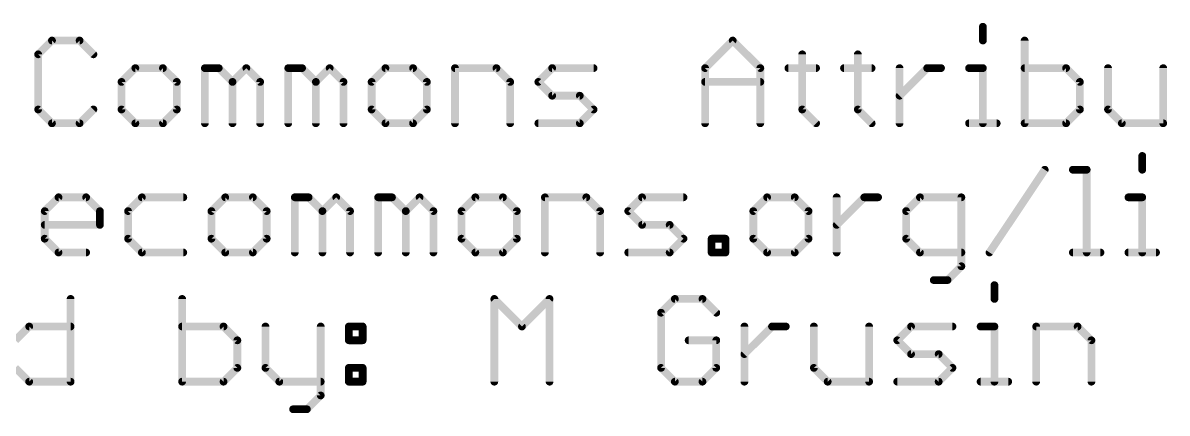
# Model space of a CAD drawing. Extents: x -43 to 64, y -12 to 35.
# Drawn here: x -0.29 to 22.18, y -11.97 to -4.3 of the extents above; entities that cross this region are included whole.
import ezdxf

# ---------------------------------------------------------------- set-up
doc = ezdxf.new("R2010")
doc.units = 0
doc.layers.add('51', color=53, linetype='CONTINUOUS')

msp = doc.modelspace()

# ---------------------------------------------------------------- linework, layer by layer
at = {"layer": '51', "const_width": 0.1524}
for points in [[(18.5607, -4.3756), (18.5607, -4.6468)], [(0.2791, -4.6468), (0.008, -4.918)], [(0.8215, -4.6468), (0.2791, -4.6468)], [(1.0926, -4.918), (0.8215, -4.6468)], [(13.1052, -5.1891), (13.6476, -4.6468)], [(13.6476, -4.6468), (14.1899, -5.1891)], [(19.381, -4.6468), (19.381, -6.2738)], [(0.008, -4.918), (0.008, -6.0026)], [(15.0136, -4.918), (15.0136, -6.0026)], [(16.105, -4.918), (16.105, -6.0026)], [(1.9163, -5.1891), (1.6451, -5.4603)], [(2.4586, -5.1891), (1.9163, -5.1891)], [(2.7298, -5.4603), (2.4586, -5.1891)], [(3.2823, -6.2738), (3.2823, -5.1891)], [(3.2823, -5.1891), (3.5535, -5.1891)], [(3.5535, -5.1891), (3.8246, -5.4603)], [(3.8246, -5.4603), (4.0958, -5.1891)], [(4.0958, -5.1891), (4.367, -5.4603)], [(4.9195, -6.2738), (4.9195, -5.1891)], [(4.9195, -5.1891), (5.1906, -5.1891)], [(5.1906, -5.1891), (5.4618, -5.4603)], [(5.4618, -5.4603), (5.7329, -5.1891)], [(5.7329, -5.1891), (6.0041, -5.4603)], [(6.8278, -5.1891), (6.5566, -5.4603)], [(7.3701, -5.1891), (6.8278, -5.1891)], [(7.6413, -5.4603), (7.3701, -5.1891)], [(8.1938, -6.2738), (8.1938, -5.1891)], [(8.1938, -5.1891), (9.0073, -5.1891)], [(9.0073, -5.1891), (9.2784, -5.4603)], [(9.8309, -5.4603), (10.1021, -5.1891)], [(10.1021, -5.1891), (10.9156, -5.1891)], [(13.1052, -6.2738), (13.1052, -5.1891)], [(14.1899, -5.1891), (14.1899, -6.2738)], [(14.7424, -5.1891), (15.2847, -5.1891)], [(15.8338, -5.1891), (16.3762, -5.1891)], [(16.9253, -6.2738), (16.9253, -5.1891)], [(16.9253, -5.7315), (17.4676, -5.1891)], [(17.4676, -5.1891), (17.7388, -5.1891)], [(18.2896, -5.1891), (18.5607, -5.1891)], [(18.5607, -5.1891), (18.5607, -6.2738)], [(20.1945, -5.1891), (19.381, -5.1891)], [(20.4657, -5.4603), (20.1945, -5.1891)], [(21.0182, -5.1891), (21.0182, -6.0026)], [(22.1028, -6.2738), (22.1028, -5.1891)], [(1.6451, -5.4603), (1.6451, -6.0026)], [(2.7298, -6.0026), (2.7298, -5.4603)], [(3.8246, -5.4603), (3.8246, -6.2738)], [(4.367, -5.4603), (4.367, -6.2738)], [(5.4618, -5.4603), (5.4618, -6.2738)], [(6.0041, -5.4603), (6.0041, -6.2738)], [(6.5566, -5.4603), (6.5566, -6.0026)], [(7.6413, -6.0026), (7.6413, -5.4603)], [(9.2784, -5.4603), (9.2784, -6.2738)], [(10.1021, -5.7315), (9.8309, -5.4603)], [(13.1052, -5.4603), (14.1899, -5.4603)], [(20.4657, -6.0026), (20.4657, -5.4603)], [(10.6444, -5.7315), (10.1021, -5.7315)], [(10.9156, -6.0026), (10.6444, -5.7315)], [(0.008, -6.0026), (0.2791, -6.2738)], [(0.8215, -6.2738), (1.0926, -6.0026)], [(1.6451, -6.0026), (1.9163, -6.2738)], [(2.4586, -6.2738), (2.7298, -6.0026)], [(6.5566, -6.0026), (6.8278, -6.2738)], [(7.3701, -6.2738), (7.6413, -6.0026)], [(10.6444, -6.2738), (10.9156, -6.0026)], [(15.0136, -6.0026), (15.2847, -6.2738)], [(16.105, -6.0026), (16.3762, -6.2738)], [(20.1945, -6.2738), (20.4657, -6.0026)], [(21.0182, -6.0026), (21.2893, -6.2738)], [(0.2791, -6.2738), (0.8215, -6.2738)], [(1.9163, -6.2738), (2.4586, -6.2738)], [(6.8278, -6.2738), (7.3701, -6.2738)], [(9.8309, -6.2738), (10.6444, -6.2738)], [(18.2896, -6.2738), (18.8319, -6.2738)], [(19.381, -6.2738), (20.1945, -6.2738)], [(21.2893, -6.2738), (22.1028, -6.2738)], [(21.6906, -6.9156), (21.6906, -7.1868)], [(18.6908, -8.8138), (19.7755, -7.1868)], [(20.328, -7.1868), (20.5991, -7.1868)], [(20.5991, -7.1868), (20.5991, -8.8138)], [(0.1364, -8.0003), (0.4076, -7.7291)], [(0.4076, -7.7291), (0.9499, -7.7291)], [(0.9499, -7.7291), (1.221, -8.0003)], [(2.0447, -7.7291), (1.7735, -8.0003)], [(2.8582, -7.7291), (2.0447, -7.7291)], [(3.6819, -7.7291), (3.4107, -8.0003)], [(4.2242, -7.7291), (3.6819, -7.7291)], [(4.4954, -8.0003), (4.2242, -7.7291)], [(5.0479, -8.8138), (5.0479, -7.7291)], [(5.0479, -7.7291), (5.319, -7.7291)], [(5.319, -7.7291), (5.5902, -8.0003)], [(5.5902, -8.0003), (5.8613, -7.7291)], [(5.8613, -7.7291), (6.1325, -8.0003)], [(6.685, -8.8138), (6.685, -7.7291)], [(6.685, -7.7291), (6.9562, -7.7291)], [(6.9562, -7.7291), (7.2273, -8.0003)], [(7.2273, -8.0003), (7.4985, -7.7291)], [(7.4985, -7.7291), (7.7697, -8.0003)], [(8.5933, -7.7291), (8.3222, -8.0003)], [(9.1357, -7.7291), (8.5933, -7.7291)], [(9.4068, -8.0003), (9.1357, -7.7291)], [(9.9593, -8.8138), (9.9593, -7.7291)], [(9.9593, -7.7291), (10.7728, -7.7291)], [(10.7728, -7.7291), (11.044, -8.0003)], [(11.5965, -8.0003), (11.8676, -7.7291)], [(11.8676, -7.7291), (12.6811, -7.7291)], [(14.3234, -7.7291), (14.0522, -8.0003)], [(14.8657, -7.7291), (14.3234, -7.7291)], [(15.1369, -8.0003), (14.8657, -7.7291)], [(15.6894, -8.8138), (15.6894, -7.7291)], [(15.6894, -8.2715), (16.2317, -7.7291)], [(16.2317, -7.7291), (16.5029, -7.7291)], [(17.3248, -7.7291), (17.0537, -8.0003)], [(18.1383, -7.7291), (17.3248, -7.7291)], [(18.1383, -9.085), (18.1383, -7.7291)], [(21.4194, -7.7291), (21.6906, -7.7291)], [(21.6906, -7.7291), (21.6906, -8.8138)], [(0.1364, -8.5426), (0.1364, -8.0003)], [(1.221, -8.0003), (1.221, -8.2715)], [(1.7735, -8.0003), (1.7735, -8.5426)], [(3.4107, -8.0003), (3.4107, -8.5426)], [(4.4954, -8.5426), (4.4954, -8.0003)], [(5.5902, -8.0003), (5.5902, -8.8138)], [(6.1325, -8.0003), (6.1325, -8.8138)], [(7.2273, -8.0003), (7.2273, -8.8138)], [(7.7697, -8.0003), (7.7697, -8.8138)], [(8.3222, -8.0003), (8.3222, -8.5426)], [(9.4068, -8.5426), (9.4068, -8.0003)], [(11.044, -8.0003), (11.044, -8.8138)], [(11.8676, -8.2715), (11.5965, -8.0003)], [(14.0522, -8.0003), (14.0522, -8.5426)], [(15.1369, -8.5426), (15.1369, -8.0003)], [(17.0537, -8.0003), (17.0537, -8.5426)], [(1.221, -8.2715), (0.1364, -8.2715)], [(12.41, -8.2715), (11.8676, -8.2715)], [(12.6811, -8.5426), (12.41, -8.2715)], [(0.4076, -8.8138), (0.1364, -8.5426)], [(1.7735, -8.5426), (2.0447, -8.8138)], [(3.4107, -8.5426), (3.6819, -8.8138)], [(4.2242, -8.8138), (4.4954, -8.5426)], [(8.3222, -8.5426), (8.5933, -8.8138)], [(9.1357, -8.8138), (9.4068, -8.5426)], [(12.41, -8.8138), (12.6811, -8.5426)], [(13.2336, -8.8138), (13.2336, -8.5426)], [(13.2336, -8.5426), (13.5048, -8.5426)], [(13.5048, -8.5426), (13.5048, -8.8138)], [(14.0522, -8.5426), (14.3234, -8.8138)], [(14.8657, -8.8138), (15.1369, -8.5426)], [(17.0537, -8.5426), (17.3248, -8.8138)], [(0.9499, -8.8138), (0.4076, -8.8138)], [(2.0447, -8.8138), (2.8582, -8.8138)], [(3.6819, -8.8138), (4.2242, -8.8138)], [(8.5933, -8.8138), (9.1357, -8.8138)], [(11.5965, -8.8138), (12.41, -8.8138)], [(13.5048, -8.8138), (13.2336, -8.8138)], [(14.3234, -8.8138), (14.8657, -8.8138)], [(17.3248, -8.8138), (18.1383, -8.8138)], [(20.328, -8.8138), (20.8703, -8.8138)], [(21.4194, -8.8138), (21.9617, -8.8138)], [(17.8672, -9.3561), (18.1383, -9.085)], [(17.596, -9.3561), (17.8672, -9.3561)], [(18.7874, -9.4556), (18.7874, -9.7268)], [(0.6452, -9.7268), (0.6452, -11.3538)], [(2.8349, -9.7268), (2.8349, -11.3538)], [(8.9662, -11.3538), (8.9662, -9.7268)], [(8.9662, -9.7268), (9.5085, -10.2691)], [(9.5085, -10.2691), (10.0509, -9.7268)], [(10.0509, -9.7268), (10.0509, -11.3538)], [(12.5117, -9.7268), (12.2405, -9.998)], [(13.054, -9.7268), (12.5117, -9.7268)], [(13.3252, -9.998), (13.054, -9.7268)], [(12.2405, -9.998), (12.2405, -11.0826)], [(-0.4394, -10.5403), (-0.1683, -10.2691)], [(-0.1683, -10.2691), (0.6452, -10.2691)], [(3.6484, -10.2691), (2.8349, -10.2691)], [(3.9195, -10.5403), (3.6484, -10.2691)], [(4.472, -10.2691), (4.472, -11.0826)], [(5.5567, -10.2691), (5.5567, -11.625)], [(6.1092, -10.2691), (6.3804, -10.2691)], [(6.1092, -10.5403), (6.1092, -10.2691)], [(6.3804, -10.2691), (6.3804, -10.5403)], [(13.8777, -11.3538), (13.8777, -10.2691)], [(13.8777, -10.8115), (14.42, -10.2691)], [(14.42, -10.2691), (14.6912, -10.2691)], [(15.242, -10.2691), (15.242, -11.0826)], [(16.3266, -11.3538), (16.3266, -10.2691)], [(16.8791, -10.5403), (17.1503, -10.2691)], [(17.1503, -10.2691), (17.9638, -10.2691)], [(18.5163, -10.2691), (18.7874, -10.2691)], [(18.7874, -10.2691), (18.7874, -11.3538)], [(19.6077, -11.3538), (19.6077, -10.2691)], [(19.6077, -10.2691), (20.4212, -10.2691)], [(20.4212, -10.2691), (20.6924, -10.5403)], [(3.9195, -11.0826), (3.9195, -10.5403)], [(6.3804, -10.5403), (6.1092, -10.5403)], [(13.3252, -10.5403), (12.7828, -10.5403)], [(13.3252, -11.0826), (13.3252, -10.5403)], [(17.1503, -10.8115), (16.8791, -10.5403)], [(20.6924, -10.5403), (20.6924, -11.3538)], [(17.6926, -10.8115), (17.1503, -10.8115)], [(17.9638, -11.0826), (17.6926, -10.8115)], [(-0.1683, -11.3538), (-0.4394, -11.0826)], [(3.6484, -11.3538), (3.9195, -11.0826)], [(4.472, -11.0826), (4.7432, -11.3538)], [(6.1092, -11.0826), (6.3804, -11.0826)], [(6.1092, -11.3538), (6.1092, -11.0826)], [(6.3804, -11.0826), (6.3804, -11.3538)], [(12.2405, -11.0826), (12.5117, -11.3538)], [(13.054, -11.3538), (13.3252, -11.0826)], [(15.242, -11.0826), (15.5131, -11.3538)], [(17.6926, -11.3538), (17.9638, -11.0826)], [(0.6452, -11.3538), (-0.1683, -11.3538)], [(2.8349, -11.3538), (3.6484, -11.3538)], [(4.7432, -11.3538), (5.5567, -11.3538)], [(6.3804, -11.3538), (6.1092, -11.3538)], [(12.5117, -11.3538), (13.054, -11.3538)], [(15.5131, -11.3538), (16.3266, -11.3538)], [(16.8791, -11.3538), (17.6926, -11.3538)], [(18.5163, -11.3538), (19.0586, -11.3538)], [(5.5567, -11.625), (5.2855, -11.8961)], [(5.2855, -11.8961), (5.0144, -11.8961)]]:
    msp.add_lwpolyline(points, dxfattribs=at)
at = {"layer": '51', "const_width": 0.0762}
for points in [[(18.5988, -4.3756, 1), (18.5226, -4.3756)], [(0.2791, -4.6087, 1), (0.2791, -4.6849)], [(0.3061, -4.6738, 1), (0.2522, -4.6199)], [(0.8484, -4.6199, 1), (0.7945, -4.6738)], [(0.8215, -4.6849, 1), (0.8215, -4.6087)], [(13.6745, -4.6199, 1), (13.6206, -4.6738)], [(13.6745, -4.6738, 1), (13.6206, -4.6199)], [(18.5226, -4.6468, 1), (18.5988, -4.6468)], [(19.4191, -4.6468, 1), (19.3429, -4.6468)], [(-0.019, -4.891, 1), (0.0349, -4.9449)], [(0.0461, -4.918, 1), (-0.0301, -4.918)], [(1.0657, -4.9449, 1), (1.1196, -4.891)], [(15.0517, -4.918, 1), (14.9755, -4.918)], [(16.1431, -4.918, 1), (16.0669, -4.918)], [(1.9163, -5.151, 1), (1.9163, -5.2272)], [(1.9432, -5.2161, 1), (1.8894, -5.1622)], [(2.4856, -5.1622, 1), (2.4317, -5.2161)], [(2.4586, -5.2272, 1), (2.4586, -5.151)], [(3.3204, -5.1891, 1), (3.2442, -5.1891)], [(3.2823, -5.151, 1), (3.2823, -5.2272)], [(3.5804, -5.1622, 1), (3.5265, -5.2161)], [(3.5535, -5.2272, 1), (3.5535, -5.151)], [(4.1227, -5.1622, 1), (4.0688, -5.2161)], [(4.1227, -5.2161, 1), (4.0688, -5.1622)], [(4.9576, -5.1891, 1), (4.8814, -5.1891)], [(4.9195, -5.151, 1), (4.9195, -5.2272)], [(5.2176, -5.1622, 1), (5.1637, -5.2161)], [(5.1906, -5.2272, 1), (5.1906, -5.151)], [(5.7599, -5.1622, 1), (5.706, -5.2161)], [(5.7599, -5.2161, 1), (5.706, -5.1622)], [(6.8278, -5.151, 1), (6.8278, -5.2272)], [(6.8547, -5.2161, 1), (6.8008, -5.1622)], [(7.397, -5.1622, 1), (7.3432, -5.2161)], [(7.3701, -5.2272, 1), (7.3701, -5.151)], [(8.2319, -5.1891, 1), (8.1557, -5.1891)], [(8.1938, -5.151, 1), (8.1938, -5.2272)], [(9.0342, -5.1622, 1), (8.9803, -5.2161)], [(9.0073, -5.2272, 1), (9.0073, -5.151)], [(10.1021, -5.151, 1), (10.1021, -5.2272)], [(10.129, -5.2161, 1), (10.0751, -5.1622)], [(10.9156, -5.2272, 1), (10.9156, -5.151)], [(13.1433, -5.1891, 1), (13.0671, -5.1891)], [(13.0783, -5.1622, 1), (13.1322, -5.2161)], [(14.228, -5.1891, 1), (14.1518, -5.1891)], [(14.1629, -5.2161, 1), (14.2168, -5.1622)], [(14.7424, -5.151, 1), (14.7424, -5.2272)], [(15.2847, -5.2272, 1), (15.2847, -5.151)], [(15.8338, -5.151, 1), (15.8338, -5.2272)], [(16.3762, -5.2272, 1), (16.3762, -5.151)], [(16.9634, -5.1891, 1), (16.8872, -5.1891)], [(17.4676, -5.151, 1), (17.4676, -5.2272)], [(17.4945, -5.2161, 1), (17.4406, -5.1622)], [(17.7388, -5.2272, 1), (17.7388, -5.151)], [(18.2896, -5.151, 1), (18.2896, -5.2272)], [(18.5988, -5.1891, 1), (18.5226, -5.1891)], [(18.5607, -5.2272, 1), (18.5607, -5.151)], [(19.381, -5.151, 1), (19.381, -5.2272)], [(20.2214, -5.1622, 1), (20.1675, -5.2161)], [(20.1945, -5.2272, 1), (20.1945, -5.151)], [(21.0563, -5.1891, 1), (20.9801, -5.1891)], [(22.1409, -5.1891, 1), (22.0647, -5.1891)], [(1.6832, -5.4603, 1), (1.607, -5.4603)], [(2.7679, -5.4603, 1), (2.6917, -5.4603)], [(3.8627, -5.4603, 1), (3.7865, -5.4603)], [(4.4051, -5.4603, 1), (4.3289, -5.4603)], [(5.4999, -5.4603, 1), (5.4237, -5.4603)], [(6.0422, -5.4603, 1), (5.966, -5.4603)], [(6.5947, -5.4603, 1), (6.5185, -5.4603)], [(7.6794, -5.4603, 1), (7.6032, -5.4603)], [(9.3165, -5.4603, 1), (9.2403, -5.4603)], [(9.8579, -5.4334, 1), (9.804, -5.4872)], [(13.1052, -5.4222, 1), (13.1052, -5.4984)], [(14.1899, -5.4984, 1), (14.1899, -5.4222)], [(20.5038, -5.4603, 1), (20.4276, -5.4603)], [(1.6182, -5.4334, 1), (1.6721, -5.4872)], [(2.7029, -5.4872, 1), (2.7567, -5.4334)], [(3.7977, -5.4334, 1), (3.8516, -5.4872)], [(3.7977, -5.4872, 1), (3.8516, -5.4334)], [(4.34, -5.4872, 1), (4.3939, -5.4334)], [(5.4348, -5.4334, 1), (5.4887, -5.4872)], [(5.4348, -5.4872, 1), (5.4887, -5.4334)], [(5.9772, -5.4872, 1), (6.0311, -5.4334)], [(6.5297, -5.4334, 1), (6.5835, -5.4872)], [(7.6143, -5.4872, 1), (7.6682, -5.4334)], [(9.2515, -5.4872, 1), (9.3054, -5.4334)], [(9.804, -5.4334, 1), (9.8579, -5.4872)], [(20.4387, -5.4872, 1), (20.4926, -5.4334)], [(10.1021, -5.6934, 1), (10.1021, -5.7696)], [(10.0751, -5.7584, 1), (10.129, -5.7045)], [(10.6714, -5.7045, 1), (10.6175, -5.7584)], [(10.6444, -5.7696, 1), (10.6444, -5.6934)], [(16.8983, -5.7045, 1), (16.9522, -5.7584)], [(0.0349, -5.9757, 1), (-0.019, -6.0296)], [(-0.0301, -6.0026, 1), (0.0461, -6.0026)], [(1.1196, -6.0296, 1), (1.0657, -5.9757)], [(1.6721, -5.9757, 1), (1.6182, -6.0296)], [(1.607, -6.0026, 1), (1.6832, -6.0026)], [(2.6917, -6.0026, 1), (2.7679, -6.0026)], [(2.7567, -6.0296, 1), (2.7029, -5.9757)], [(6.5835, -5.9757, 1), (6.5297, -6.0296)], [(6.5185, -6.0026, 1), (6.5947, -6.0026)], [(7.6032, -6.0026, 1), (7.6794, -6.0026)], [(7.6682, -6.0296, 1), (7.6143, -5.9757)], [(10.9425, -6.0296, 1), (10.8886, -5.9757)], [(10.8886, -6.0296, 1), (10.9425, -5.9757)], [(15.0405, -5.9757, 1), (14.9866, -6.0296)], [(14.9755, -6.0026, 1), (15.0517, -6.0026)], [(16.1319, -5.9757, 1), (16.078, -6.0296)], [(16.0669, -6.0026, 1), (16.1431, -6.0026)], [(20.4276, -6.0026, 1), (20.5038, -6.0026)], [(20.4926, -6.0296, 1), (20.4387, -5.9757)], [(21.0451, -5.9757, 1), (20.9912, -6.0296)], [(20.9801, -6.0026, 1), (21.0563, -6.0026)], [(0.2791, -6.2357, 1), (0.2791, -6.3119)], [(0.2522, -6.3007, 1), (0.3061, -6.2469)], [(0.7945, -6.2469, 1), (0.8484, -6.3007)], [(0.8215, -6.3119, 1), (0.8215, -6.2357)], [(1.9163, -6.2357, 1), (1.9163, -6.3119)], [(1.8894, -6.3007, 1), (1.9432, -6.2469)], [(2.4317, -6.2469, 1), (2.4856, -6.3007)], [(2.4586, -6.3119, 1), (2.4586, -6.2357)], [(3.2442, -6.2738, 1), (3.3204, -6.2738)], [(3.7865, -6.2738, 1), (3.8627, -6.2738)], [(4.3289, -6.2738, 1), (4.4051, -6.2738)], [(4.8814, -6.2738, 1), (4.9576, -6.2738)], [(5.4237, -6.2738, 1), (5.4999, -6.2738)], [(5.966, -6.2738, 1), (6.0422, -6.2738)], [(6.8278, -6.2357, 1), (6.8278, -6.3119)], [(6.8008, -6.3007, 1), (6.8547, -6.2469)], [(7.3432, -6.2469, 1), (7.397, -6.3007)], [(7.3701, -6.3119, 1), (7.3701, -6.2357)], [(8.1557, -6.2738, 1), (8.2319, -6.2738)], [(9.2403, -6.2738, 1), (9.3165, -6.2738)], [(9.8309, -6.2357, 1), (9.8309, -6.3119)], [(10.6175, -6.2469, 1), (10.6714, -6.3007)], [(10.6444, -6.3119, 1), (10.6444, -6.2357)], [(13.0671, -6.2738, 1), (13.1433, -6.2738)], [(14.1518, -6.2738, 1), (14.228, -6.2738)], [(15.2578, -6.3007, 1), (15.3117, -6.2469)], [(16.3492, -6.3007, 1), (16.4031, -6.2469)], [(16.8872, -6.2738, 1), (16.9634, -6.2738)], [(18.2896, -6.2357, 1), (18.2896, -6.3119)], [(18.5226, -6.2738, 1), (18.5988, -6.2738)], [(18.8319, -6.3119, 1), (18.8319, -6.2357)], [(19.381, -6.2357, 1), (19.381, -6.3119)], [(19.3429, -6.2738, 1), (19.4191, -6.2738)], [(20.1676, -6.2469, 1), (20.2214, -6.3007)], [(20.1945, -6.3119, 1), (20.1945, -6.2357)], [(21.2893, -6.2357, 1), (21.2893, -6.3119)], [(21.2624, -6.3007, 1), (21.3163, -6.2469)], [(22.0647, -6.2738, 1), (22.1409, -6.2738)], [(22.1028, -6.3119, 1), (22.1028, -6.2357)], [(21.7287, -6.9156, 1), (21.6525, -6.9156)], [(19.8072, -7.2079, 1), (19.7438, -7.1657)], [(20.328, -7.1487, 1), (20.328, -7.2249)], [(20.6372, -7.1868, 1), (20.561, -7.1868)], [(20.5991, -7.2249, 1), (20.5991, -7.1487)], [(21.6525, -7.1868, 1), (21.7287, -7.1868)], [(0.4076, -7.691, 1), (0.4076, -7.7672)], [(0.4345, -7.7561, 1), (0.3806, -7.7022)], [(0.9768, -7.7022, 1), (0.9229, -7.7561)], [(0.9499, -7.7672, 1), (0.9499, -7.691)], [(2.0447, -7.691, 1), (2.0447, -7.7672)], [(2.0716, -7.7561, 1), (2.0178, -7.7022)], [(2.8582, -7.7672, 1), (2.8582, -7.691)], [(3.6819, -7.691, 1), (3.6819, -7.7672)], [(3.7088, -7.7561, 1), (3.6549, -7.7022)], [(4.2511, -7.7022, 1), (4.1973, -7.7561)], [(4.2242, -7.7672, 1), (4.2242, -7.691)], [(5.086, -7.7291, 1), (5.0098, -7.7291)], [(5.0479, -7.691, 1), (5.0479, -7.7672)], [(5.346, -7.7022, 1), (5.2921, -7.7561)], [(5.319, -7.7672, 1), (5.319, -7.691)], [(5.8883, -7.7022, 1), (5.8344, -7.7561)], [(5.8883, -7.7561, 1), (5.8344, -7.7022)], [(6.7231, -7.7291, 1), (6.6469, -7.7291)], [(6.685, -7.691, 1), (6.685, -7.7672)], [(6.9831, -7.7022, 1), (6.9292, -7.7561)], [(6.9562, -7.7672, 1), (6.9562, -7.691)], [(7.5254, -7.7022, 1), (7.4716, -7.7561)], [(7.5254, -7.7561, 1), (7.4716, -7.7022)], [(8.5933, -7.691, 1), (8.5933, -7.7672)], [(8.6203, -7.7561, 1), (8.5664, -7.7022)], [(9.1626, -7.7022, 1), (9.1087, -7.7561)], [(9.1357, -7.7672, 1), (9.1357, -7.691)], [(9.9974, -7.7291, 1), (9.9212, -7.7291)], [(9.9593, -7.691, 1), (9.9593, -7.7672)], [(10.7998, -7.7022, 1), (10.7459, -7.7561)], [(10.7728, -7.7672, 1), (10.7728, -7.691)], [(11.8676, -7.691, 1), (11.8676, -7.7672)], [(11.8946, -7.7561, 1), (11.8407, -7.7022)], [(12.6811, -7.7672, 1), (12.6811, -7.691)], [(14.3234, -7.691, 1), (14.3234, -7.7672)], [(14.3503, -7.7561, 1), (14.2964, -7.7022)], [(14.8927, -7.7022, 1), (14.8388, -7.7561)], [(14.8657, -7.7672, 1), (14.8657, -7.691)], [(15.7275, -7.7291, 1), (15.6513, -7.7291)], [(16.2317, -7.691, 1), (16.2317, -7.7672)], [(16.2586, -7.7561, 1), (16.2048, -7.7022)], [(16.5029, -7.7672, 1), (16.5029, -7.691)], [(17.3248, -7.691, 1), (17.3248, -7.7672)], [(17.3518, -7.7561, 1), (17.2979, -7.7022)], [(18.1764, -7.7291, 1), (18.1002, -7.7291)], [(18.1383, -7.7672, 1), (18.1383, -7.691)], [(21.4194, -7.691, 1), (21.4194, -7.7672)], [(21.7287, -7.7291, 1), (21.6525, -7.7291)], [(21.6906, -7.7672, 1), (21.6906, -7.691)], [(0.1745, -8.0003, 1), (0.0983, -8.0003)], [(0.1094, -7.9734, 1), (0.1633, -8.0272)], [(1.2591, -8.0003, 1), (1.1829, -8.0003)], [(1.1941, -8.0272, 1), (1.248, -7.9734)], [(1.8116, -8.0003, 1), (1.7354, -8.0003)], [(1.7466, -7.9734, 1), (1.8005, -8.0272)], [(3.4488, -8.0003, 1), (3.3726, -8.0003)], [(3.3838, -7.9734, 1), (3.4376, -8.0272)], [(4.5335, -8.0003, 1), (4.4573, -8.0003)], [(4.4684, -8.0272, 1), (4.5223, -7.9734)], [(5.6283, -8.0003, 1), (5.5521, -8.0003)], [(5.5632, -7.9734, 1), (5.6171, -8.0272)], [(5.5632, -8.0272, 1), (5.6171, -7.9734)], [(6.1706, -8.0003, 1), (6.0944, -8.0003)], [(6.1056, -8.0272, 1), (6.1595, -7.9734)], [(7.2654, -8.0003, 1), (7.1892, -8.0003)], [(7.2004, -7.9734, 1), (7.2543, -8.0272)], [(7.2004, -8.0272, 1), (7.2543, -7.9734)], [(7.8078, -8.0003, 1), (7.7316, -8.0003)], [(7.7427, -8.0272, 1), (7.7966, -7.9734)], [(8.3603, -8.0003, 1), (8.2841, -8.0003)], [(8.2952, -7.9734, 1), (8.3491, -8.0272)], [(9.4449, -8.0003, 1), (9.3687, -8.0003)], [(9.3799, -8.0272, 1), (9.4338, -7.9734)], [(11.0821, -8.0003, 1), (11.0059, -8.0003)], [(11.017, -8.0272, 1), (11.0709, -7.9734)], [(11.6234, -7.9734, 1), (11.5695, -8.0272)], [(11.5695, -7.9734, 1), (11.6234, -8.0272)], [(14.0903, -8.0003, 1), (14.0141, -8.0003)], [(14.0253, -7.9734, 1), (14.0792, -8.0272)], [(15.175, -8.0003, 1), (15.0988, -8.0003)], [(15.1099, -8.0272, 1), (15.1638, -7.9734)], [(17.0918, -8.0003, 1), (17.0156, -8.0003)], [(17.0267, -7.9734, 1), (17.0806, -8.0272)], [(0.1364, -8.2334, 1), (0.1364, -8.3096)], [(1.1829, -8.2715, 1), (1.2591, -8.2715)], [(1.221, -8.3096, 1), (1.221, -8.2334)], [(11.8676, -8.2334, 1), (11.8676, -8.3096)], [(11.8407, -8.2984, 1), (11.8946, -8.2445)], [(12.4369, -8.2445, 1), (12.383, -8.2984)], [(12.41, -8.3096, 1), (12.41, -8.2334)], [(15.6624, -8.2445, 1), (15.7163, -8.2984)], [(0.1633, -8.5157, 1), (0.1094, -8.5696)], [(0.0983, -8.5426, 1), (0.1745, -8.5426)], [(1.8005, -8.5157, 1), (1.7466, -8.5696)], [(1.7354, -8.5426, 1), (1.8116, -8.5426)], [(3.4376, -8.5157, 1), (3.3838, -8.5696)], [(3.3726, -8.5426, 1), (3.4488, -8.5426)], [(4.4573, -8.5426, 1), (4.5335, -8.5426)], [(4.5223, -8.5696, 1), (4.4684, -8.5157)], [(8.3491, -8.5157, 1), (8.2952, -8.5696)], [(8.2841, -8.5426, 1), (8.3603, -8.5426)], [(9.3687, -8.5426, 1), (9.4449, -8.5426)], [(9.4338, -8.5696, 1), (9.3799, -8.5157)], [(12.7081, -8.5696, 1), (12.6542, -8.5157)], [(12.6542, -8.5696, 1), (12.7081, -8.5157)], [(13.2717, -8.5426, 1), (13.1955, -8.5426)], [(13.2336, -8.5045, 1), (13.2336, -8.5807)], [(13.5429, -8.5426, 1), (13.4667, -8.5426)], [(13.5048, -8.5807, 1), (13.5048, -8.5045)], [(14.0792, -8.5157, 1), (14.0253, -8.5696)], [(14.0141, -8.5426, 1), (14.0903, -8.5426)], [(15.0988, -8.5426, 1), (15.175, -8.5426)], [(15.1638, -8.5696, 1), (15.1099, -8.5157)], [(17.0806, -8.5157, 1), (17.0267, -8.5696)], [(17.0156, -8.5426, 1), (17.0918, -8.5426)], [(0.4076, -8.7757, 1), (0.4076, -8.8519)], [(0.3806, -8.8407, 1), (0.4345, -8.7869)], [(0.9499, -8.8519, 1), (0.9499, -8.7757)], [(2.0447, -8.7757, 1), (2.0447, -8.8519)], [(2.0178, -8.8407, 1), (2.0716, -8.7869)], [(2.8582, -8.8519, 1), (2.8582, -8.7757)], [(3.6819, -8.7757, 1), (3.6819, -8.8519)], [(3.6549, -8.8407, 1), (3.7088, -8.7869)], [(4.1973, -8.7869, 1), (4.2511, -8.8407)], [(4.2242, -8.8519, 1), (4.2242, -8.7757)], [(8.5933, -8.7757, 1), (8.5933, -8.8519)], [(8.5664, -8.8407, 1), (8.6203, -8.7869)], [(9.1087, -8.7869, 1), (9.1626, -8.8407)], [(9.1357, -8.8519, 1), (9.1357, -8.7757)], [(11.5965, -8.7757, 1), (11.5965, -8.8519)], [(12.383, -8.7869, 1), (12.4369, -8.8407)], [(12.41, -8.8519, 1), (12.41, -8.7757)], [(13.2336, -8.7757, 1), (13.2336, -8.8519)], [(13.5048, -8.8519, 1), (13.5048, -8.7757)], [(14.3234, -8.7757, 1), (14.3234, -8.8519)], [(14.2964, -8.8407, 1), (14.3503, -8.7869)], [(14.8388, -8.7869, 1), (14.8926, -8.8407)], [(14.8657, -8.8519, 1), (14.8657, -8.7757)], [(17.3248, -8.7757, 1), (17.3248, -8.8519)], [(17.2979, -8.8407, 1), (17.3518, -8.7869)], [(18.1383, -8.8519, 1), (18.1383, -8.7757)], [(18.6591, -8.7927, 1), (18.7225, -8.8349)], [(20.328, -8.7757, 1), (20.328, -8.8519)], [(20.8703, -8.8519, 1), (20.8703, -8.7757)], [(21.4194, -8.7757, 1), (21.4194, -8.8519)], [(21.9617, -8.8519, 1), (21.9617, -8.7757)], [(5.0098, -8.8138, 1), (5.086, -8.8138)], [(5.5521, -8.8138, 1), (5.6283, -8.8138)], [(6.0944, -8.8138, 1), (6.1706, -8.8138)], [(6.6469, -8.8138, 1), (6.7231, -8.8138)], [(7.1892, -8.8138, 1), (7.2654, -8.8138)], [(7.7316, -8.8138, 1), (7.8078, -8.8138)], [(9.9212, -8.8138, 1), (9.9974, -8.8138)], [(11.0059, -8.8138, 1), (11.0821, -8.8138)], [(13.1955, -8.8138, 1), (13.2717, -8.8138)], [(13.4667, -8.8138, 1), (13.5429, -8.8138)], [(15.6513, -8.8138, 1), (15.7275, -8.8138)], [(20.561, -8.8138, 1), (20.6372, -8.8138)], [(21.6525, -8.8138, 1), (21.7287, -8.8138)], [(18.1002, -9.085, 1), (18.1764, -9.085)], [(18.1653, -9.1119, 1), (18.1114, -9.058)], [(17.596, -9.318, 1), (17.596, -9.3942)], [(17.8402, -9.3292, 1), (17.8941, -9.3831)], [(17.8672, -9.3942, 1), (17.8672, -9.318)], [(18.8255, -9.4556, 1), (18.7493, -9.4556)], [(0.6833, -9.7268, 1), (0.6071, -9.7268)], [(2.873, -9.7268, 1), (2.7968, -9.7268)], [(9.0043, -9.7268, 1), (8.9281, -9.7268)], [(8.9931, -9.6999, 1), (8.9393, -9.7538)], [(10.089, -9.7268, 1), (10.0128, -9.7268)], [(10.0778, -9.7538, 1), (10.0239, -9.6999)], [(12.5117, -9.6887, 1), (12.5117, -9.7649)], [(12.5386, -9.7538, 1), (12.4847, -9.6999)], [(13.0809, -9.6999, 1), (13.0271, -9.7538)], [(13.054, -9.7649, 1), (13.054, -9.6887)], [(18.7493, -9.7268, 1), (18.8255, -9.7268)], [(12.2786, -9.998, 1), (12.2024, -9.998)], [(12.2136, -9.971, 1), (12.2675, -10.0249)], [(13.2982, -10.0249, 1), (13.3521, -9.971)], [(-0.1683, -10.231, 1), (-0.1683, -10.3072)], [(-0.1413, -10.2961, 1), (-0.1952, -10.2422)], [(0.6452, -10.3072, 1), (0.6452, -10.231)], [(2.8349, -10.231, 1), (2.8349, -10.3072)], [(3.6753, -10.2422, 1), (3.6214, -10.2961)], [(3.6484, -10.3072, 1), (3.6484, -10.231)], [(4.5101, -10.2691, 1), (4.4339, -10.2691)], [(5.5948, -10.2691, 1), (5.5186, -10.2691)], [(6.1092, -10.231, 1), (6.1092, -10.3072)], [(6.1473, -10.2691, 1), (6.0711, -10.2691)], [(6.4185, -10.2691, 1), (6.3423, -10.2691)], [(6.3804, -10.3072, 1), (6.3804, -10.231)], [(9.4816, -10.2422, 1), (9.5355, -10.2961)], [(9.4816, -10.2961, 1), (9.5355, -10.2422)], [(13.9158, -10.2691, 1), (13.8396, -10.2691)], [(14.42, -10.231, 1), (14.42, -10.3072)], [(14.4469, -10.2961, 1), (14.3931, -10.2422)], [(14.6912, -10.3072, 1), (14.6912, -10.231)], [(15.2801, -10.2691, 1), (15.2039, -10.2691)], [(16.3647, -10.2691, 1), (16.2885, -10.2691)], [(17.1503, -10.231, 1), (17.1503, -10.3072)], [(17.1772, -10.2961, 1), (17.1233, -10.2422)], [(17.9638, -10.3072, 1), (17.9638, -10.231)], [(18.5163, -10.231, 1), (18.5163, -10.3072)], [(18.8255, -10.2691, 1), (18.7493, -10.2691)], [(18.7874, -10.3072, 1), (18.7874, -10.231)], [(19.6458, -10.2691, 1), (19.5696, -10.2691)], [(19.6077, -10.231, 1), (19.6077, -10.3072)], [(20.4482, -10.2422, 1), (20.3943, -10.2961)], [(20.4212, -10.3072, 1), (20.4212, -10.231)], [(3.9576, -10.5403, 1), (3.8814, -10.5403)], [(3.8926, -10.5672, 1), (3.9465, -10.5134)], [(6.1092, -10.5022, 1), (6.1092, -10.5784)], [(6.0711, -10.5403, 1), (6.1473, -10.5403)], [(6.3423, -10.5403, 1), (6.4185, -10.5403)], [(6.3804, -10.5784, 1), (6.3804, -10.5022)], [(12.7828, -10.5022, 1), (12.7828, -10.5784)], [(13.3633, -10.5403, 1), (13.2871, -10.5403)], [(13.3252, -10.5784, 1), (13.3252, -10.5022)], [(16.9061, -10.5134, 1), (16.8522, -10.5672)], [(16.8522, -10.5134, 1), (16.9061, -10.5672)], [(20.7305, -10.5403, 1), (20.6543, -10.5403)], [(20.6654, -10.5672, 1), (20.7193, -10.5134)], [(13.8507, -10.7845, 1), (13.9046, -10.8384)], [(17.1503, -10.7734, 1), (17.1503, -10.8496)], [(17.1233, -10.8384, 1), (17.1772, -10.7845)], [(17.7196, -10.7845, 1), (17.6657, -10.8384)], [(17.6926, -10.8496, 1), (17.6926, -10.7734)], [(3.9465, -11.1096, 1), (3.8926, -11.0557)], [(4.499, -11.0557, 1), (4.4451, -11.1096)], [(6.1092, -11.0445, 1), (6.1092, -11.1207)], [(6.1473, -11.0826, 1), (6.0711, -11.0826)], [(6.4185, -11.0826, 1), (6.3423, -11.0826)], [(6.3804, -11.1207, 1), (6.3804, -11.0445)], [(12.2675, -11.0557, 1), (12.2136, -11.1096)], [(13.3521, -11.1096, 1), (13.2982, -11.0557)], [(15.2689, -11.0557, 1), (15.215, -11.1096)], [(17.9907, -11.1096, 1), (17.9368, -11.0557)], [(3.8814, -11.0826, 1), (3.9576, -11.0826)], [(4.4339, -11.0826, 1), (4.5101, -11.0826)], [(12.2024, -11.0826, 1), (12.2786, -11.0826)], [(13.2871, -11.0826, 1), (13.3633, -11.0826)], [(15.2039, -11.0826, 1), (15.2801, -11.0826)], [(17.9368, -11.1096, 1), (17.9907, -11.0557)], [(-0.1683, -11.3157, 1), (-0.1683, -11.3919)], [(-0.1952, -11.3807, 1), (-0.1413, -11.3269)], [(0.6071, -11.3538, 1), (0.6833, -11.3538)], [(0.6452, -11.3919, 1), (0.6452, -11.3157)], [(2.8349, -11.3157, 1), (2.8349, -11.3919)], [(2.7968, -11.3538, 1), (2.873, -11.3538)], [(3.6214, -11.3269, 1), (3.6753, -11.3807)], [(3.6484, -11.3919, 1), (3.6484, -11.3157)], [(4.7432, -11.3157, 1), (4.7432, -11.3919)], [(4.7163, -11.3807, 1), (4.7701, -11.3269)], [(5.5567, -11.3919, 1), (5.5567, -11.3157)], [(6.1092, -11.3157, 1), (6.1092, -11.3919)], [(6.0711, -11.3538, 1), (6.1473, -11.3538)], [(6.3423, -11.3538, 1), (6.4185, -11.3538)], [(6.3804, -11.3919, 1), (6.3804, -11.3157)], [(8.9281, -11.3538, 1), (9.0043, -11.3538)], [(10.0128, -11.3538, 1), (10.089, -11.3538)], [(12.5117, -11.3157, 1), (12.5117, -11.3919)], [(12.4847, -11.3807, 1), (12.5386, -11.3269)], [(13.0271, -11.3269, 1), (13.0809, -11.3807)], [(13.054, -11.3919, 1), (13.054, -11.3157)], [(13.8396, -11.3538, 1), (13.9158, -11.3538)], [(15.5131, -11.3157, 1), (15.5131, -11.3919)], [(15.4862, -11.3807, 1), (15.5401, -11.3269)], [(16.2885, -11.3538, 1), (16.3647, -11.3538)], [(16.3266, -11.3919, 1), (16.3266, -11.3157)], [(16.8791, -11.3157, 1), (16.8791, -11.3919)], [(17.6657, -11.3269, 1), (17.7196, -11.3807)], [(17.6926, -11.3919, 1), (17.6926, -11.3157)], [(18.5163, -11.3157, 1), (18.5163, -11.3919)], [(18.7493, -11.3538, 1), (18.8255, -11.3538)], [(19.0586, -11.3919, 1), (19.0586, -11.3157)], [(19.5696, -11.3538, 1), (19.6458, -11.3538)], [(20.6543, -11.3538, 1), (20.7305, -11.3538)], [(5.5186, -11.625, 1), (5.5948, -11.625)], [(5.5836, -11.6519, 1), (5.5298, -11.598)], [(5.0144, -11.858, 1), (5.0144, -11.9342)], [(5.2586, -11.8692, 1), (5.3125, -11.9231)], [(5.2855, -11.9342, 1), (5.2855, -11.858)]]:
    msp.add_lwpolyline(points, format="xyb", dxfattribs=at)

doc.saveas('drawing.dxf')
